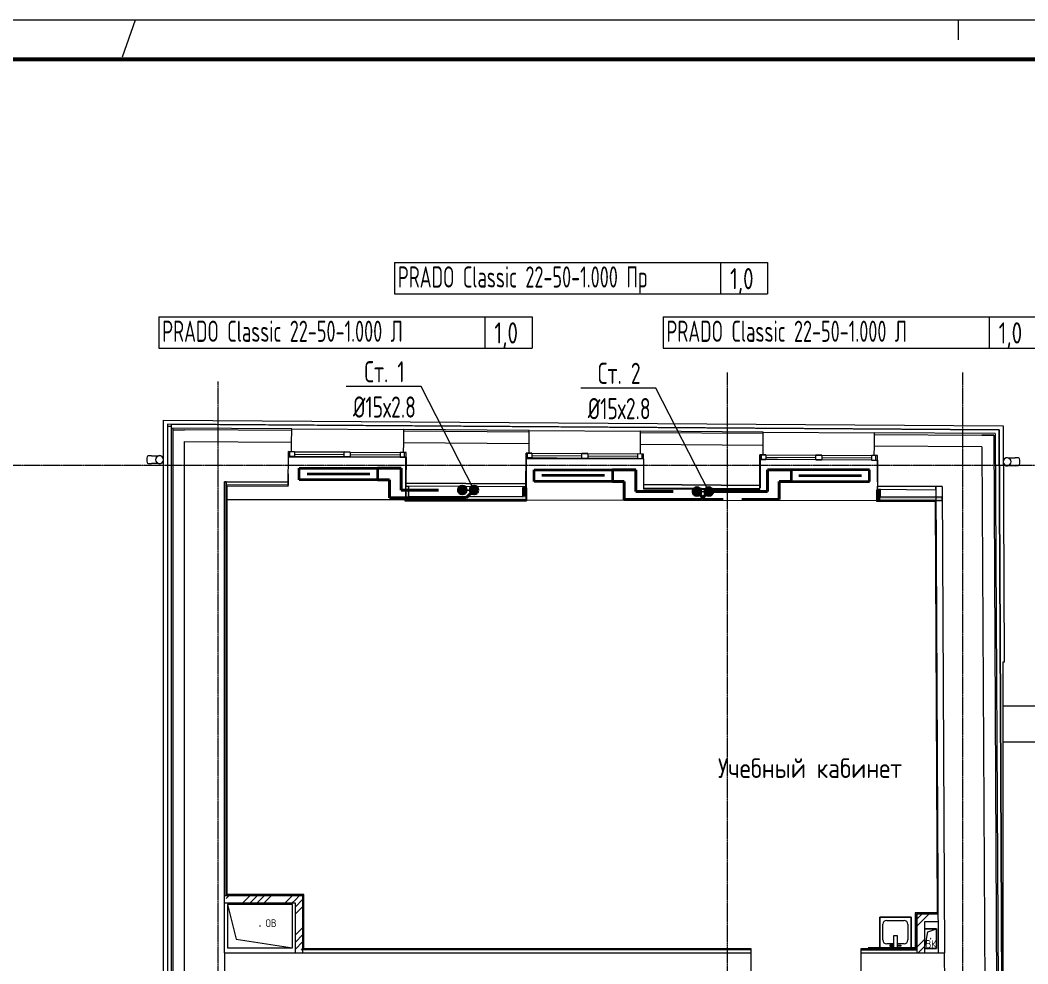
# Model space of a CAD drawing. Header units: millimetres. Extents: x -3929 to 624051, y 52832 to 514950.
# Drawn here: x 164791 to 177646, y 275552 to 287586 of the extents above; entities that cross this region are included whole.
import ezdxf
from ezdxf import colors
from ezdxf.entities.mleader import LeaderData, LeaderLine
from ezdxf.enums import TextEntityAlignment as Align
from ezdxf.math import Vec2, Vec3

# ---------------------------------------------------------------- set-up
doc = ezdxf.new("R2010")
doc.units = ezdxf.units.MM
for name, pattern in [('ADSK_Линия сетки', [25, 20, -2.5, 0, -2.5]), ('ADSK_Штриховая_ш2 п1', [3, 2, -1]), ('Hidden', [7.14375, 4.7625, -2.38125])]:
    doc.linetypes.add(name, pattern=pattern)
for name, color, linetype in [('9_Форматы', 7, 'Continuous'), ('ПРИБОРЫ', 3, 'Continuous'), ('статистика приборов', 252, 'Continuous'), ('стояки', 7, 'Continuous')]:
    doc.layers.add(name, color=color, linetype=linetype)
for name, color, linetype, lineweight in [('_ Окна', 7, 'Continuous', 9), ('Аннотация', 7, 'Continuous', 18), ('Крыша', 7, 'Continuous', 9), ('Марки помещений', 7, 'Continuous', 20), ('Обобщенные модели', 7, 'Continuous', 18), ('ОВ-О-Оборудование', 32, 'Continuous', 35), ('ОВ-рамка', 7, 'Continuous', 30), ('ОВ-ТЕКСТ', 7, 'Continuous', 25), ('Окна', 7, 'Continuous', 9), ('Оси', 253, 'Continuous', 9), ('Перекрытие', 7, 'Continuous', 18), ('Сантехника', 7, 'Continuous', 18), ('Стены внутренние', 7, 'Continuous', 18), ('Стены наружные', 7, 'Continuous', 18), ('Стены несущие', 7, 'Continuous', 30), ('Стены отделка', 7, 'Continuous', 30), ('Стены штриховка', 7, 'Continuous', 9)]:
    doc.layers.add(name, color=color, linetype=linetype, lineweight=lineweight)
doc.layers.add('т11.1', color=1, linetype='Continuous', true_color=0xff0000)
doc.layers.add('т21.1', color=5, linetype='Continuous', true_color=0x0000ff)
doc.styles.add('GOST Common_2', font='GOST_Common.ttf', dxfattribs={"width": 0.9, "height": 250})
doc.styles.add('GOST Common_5', font='GOST_Common.ttf', dxfattribs={"width": 0.9, "height": 200})
doc.styles.add('СТИЛЬ', font='simplex.shx', dxfattribs={"width": 0.65})

# ---------------------------------------------------------------- blocks, each defined once
blk = doc.blocks.new('*U2874')
at = {"layer": 'ОВ-О-Оборудование', "color": 32, "ltscale": 0.1, "true_color": 0xcd6928}
for p, q in [((500, 75), (-500, 75)), ((-500, 75), (-500, -75)), ((-400, 0), (400, 0)), ((500, -75), (500, 75)), ((-500, -75), (500, -75))]:
    blk.add_line(p, q, dxfattribs=at)
blk = doc.blocks.new('2 этаж')
at = {"layer": 'Стены внутренние', "lineweight": 0}
for points in [[(360489, -128744), (360489, -128575), (360449, -128575), (360449, -128744)], [(361979, -128706), (361979, -128593), (361939, -128593), (361939, -128706)], [(366504, -128753), (366504, -128614), (366464, -128614), (366464, -128753)], [(361979, -128746), (361979, -128706), (360489, -128704), (360489, -128744), (361599, -128746)], [(367293, -128754), (367293, -128714), (366504, -128713), (366504, -128753), (366833, -128753)]]:
    blk.add_hatch(color=253, dxfattribs=at).paths.add_polyline_path(points)
at = {"color": 253, "linetype": 'Continuous', "lineweight": 0}
for p, q in [((358159, -133830), (358197, -133793)), ((358372, -133887), (358466, -133793)), ((358462, -133887), (358556, -133793)), ((358552, -133887), (358646, -133793)), ((358641, -133887), (358735, -133793)), ((358911, -133887), (359005, -133793)), ((359037, -133850), (359095, -133793)), ((359001, -133887), (359037, -133850)), ((359037, -133940), (359137, -133840)), ((359037, -134030), (359137, -133930)), ((366971, -134088), (367035, -134024)), ((366971, -134178), (367125, -134024)), ((359037, -134299), (359137, -134199)), ((359037, -134389), (359137, -134289)), ((359037, -134479), (359137, -134379)), ((366971, -134447), (367071, -134347)), ((366984, -134524), (367071, -134437)), ((359119, -134487), (359137, -134468))]:
    blk.add_line(p, q, dxfattribs=at)
at = {"layer": '_ Окна', "color": 253, "lineweight": 0}
for p, q in [((358952, -128191), (358952, -128131)), ((358952, -128131), (359028, -128132)), ((358972, -128192), (358972, -128132)), ((359028, -128132), (359028, -128192)), ((359028, -128162), (359664, -128166)), ((359664, -128196), (359664, -128136)), ((359664, -128136), (359740, -128137)), ((359740, -128137), (359740, -128197)), ((360376, -128141), (360376, -128201)), ((360452, -128142), (360376, -128141)), ((360432, -128201), (360432, -128141)), ((360452, -128202), (360452, -128142)), ((361983, -128212), (361983, -128152)), ((361983, -128152), (362059, -128152)), ((362003, -128212), (362003, -128152)), ((362059, -128152), (362059, -128212)), ((362695, -128217), (362695, -128157)), ((362695, -128157), (362771, -128157)), ((362771, -128157), (362771, -128217)), ((363407, -128161), (363407, -128221)), ((363483, -128162), (363407, -128161)), ((363463, -128222), (363463, -128162)), ((363483, -128222), (363483, -128162)), ((359028, -128192), (358952, -128191)), ((359740, -128197), (359664, -128196)), ((359740, -128167), (360376, -128171)), ((360376, -128201), (360452, -128202)), ((362059, -128212), (361983, -128212)), ((362059, -128182), (362695, -128187)), ((362771, -128217), (362695, -128217)), ((362771, -128187), (363407, -128191)), ((363407, -128221), (363483, -128222)), ((364967, -128232), (364967, -128172)), ((364967, -128172), (365043, -128172)), ((365043, -128232), (364967, -128232)), ((364987, -128232), (364987, -128172)), ((365043, -128172), (365043, -128232)), ((365043, -128202), (365679, -128207)), ((365679, -128237), (365679, -128177)), ((365679, -128177), (365755, -128177)), ((365755, -128237), (365679, -128237)), ((365755, -128177), (365755, -128237)), ((365755, -128207), (366391, -128211)), ((366391, -128181), (366391, -128241)), ((366467, -128182), (366391, -128181)), ((366391, -128241), (366467, -128242)), ((366447, -128242), (366447, -128182)), ((366467, -128242), (366467, -128182))]:
    blk.add_line(p, q, dxfattribs=at)
at = {"layer": 'Крыша', "color": 253, "lineweight": 0}
blk.add_line((368066, -131831), (369577, -131831), dxfattribs=at)
at = {"layer": 'Обобщенные модели', "color": 253, "lineweight": 0}
for p, q in [((357204, -128184), (357161, -128184)), ((357161, -128284), (357204, -128284)), ((357204, -128184), (357210, -128184)), ((357206, -128284), (357204, -128284)), ((357212, -128284), (357206, -128284)), ((357210, -128184), (357215, -128184)), ((357217, -128284), (357212, -128284)), ((357215, -128184), (357221, -128184)), ((357223, -128284), (357217, -128284)), ((357221, -128184), (357226, -128184)), ((357228, -128284), (357223, -128284)), ((357226, -128184), (357231, -128184)), ((357234, -128284), (357228, -128284)), ((357231, -128184), (357237, -128184)), ((357239, -128284), (357234, -128284)), ((357237, -128184), (357242, -128184)), ((357244, -128284), (357239, -128284)), ((357242, -128184), (357246, -128184)), ((357248, -128284), (357244, -128284)), ((357246, -128184), (357251, -128184)), ((357253, -128284), (357248, -128284)), ((357251, -128184), (357256, -128184)), ((357258, -128284), (357253, -128284)), ((357256, -128184), (357260, -128184)), ((357262, -128284), (357258, -128284)), ((357260, -128184), (357265, -128184)), ((357266, -128284), (357262, -128284)), ((357265, -128184), (357269, -128184)), ((357270, -128284), (357266, -128284)), ((357269, -128184), (357273, -128184)), ((357274, -128284), (357270, -128284)), ((357273, -128184), (357276, -128184)), ((357278, -128284), (357274, -128284)), ((357276, -128184), (357280, -128184)), ((357281, -128284), (357278, -128284)), ((357280, -128184), (357283, -128184)), ((357285, -128284), (357281, -128284)), ((357283, -128184), (357286, -128184)), ((357288, -128284), (357285, -128284)), ((357286, -128184), (357289, -128184)), ((357291, -128284), (357288, -128284)), ((357289, -128184), (357292, -128184)), ((357293, -128284), (357291, -128284)), ((357292, -128184), (357295, -128184)), ((357295, -128284), (357293, -128284)), ((368133, -128211), (368134, -128211)), ((368134, -128211), (368137, -128211)), ((368137, -128211), (368140, -128211)), ((368140, -128211), (368143, -128211)), ((368143, -128211), (368146, -128211)), ((368146, -128211), (368150, -128211)), ((368150, -128211), (368154, -128211)), ((368154, -128211), (368157, -128211)), ((368157, -128211), (368161, -128211)), ((368161, -128211), (368166, -128211)), ((368166, -128211), (368170, -128211)), ((368170, -128211), (368175, -128211)), ((368175, -128211), (368179, -128211)), ((368179, -128211), (368184, -128211)), ((368184, -128211), (368189, -128211)), ((368189, -128211), (368194, -128211)), ((368194, -128211), (368199, -128211)), ((368199, -128211), (368205, -128211)), ((368205, -128211), (368210, -128211)), ((368210, -128211), (368216, -128211)), ((368216, -128211), (368221, -128211)), ((368221, -128211), (368224, -128211)), ((368266, -128210), (368224, -128211)), ((368136, -128311), (368134, -128311)), ((368139, -128311), (368136, -128311)), ((368142, -128311), (368139, -128311)), ((368145, -128311), (368142, -128311)), ((368148, -128311), (368145, -128311)), ((368152, -128311), (368148, -128311)), ((368156, -128311), (368152, -128311)), ((368160, -128311), (368156, -128311)), ((368164, -128311), (368160, -128311)), ((368168, -128311), (368164, -128311)), ((368172, -128311), (368168, -128311)), ((368177, -128311), (368172, -128311)), ((368182, -128311), (368177, -128311)), ((368187, -128311), (368182, -128311)), ((368192, -128311), (368187, -128311)), ((368197, -128311), (368192, -128311)), ((368202, -128311), (368197, -128311)), ((368208, -128311), (368202, -128311)), ((368213, -128311), (368208, -128311)), ((368219, -128311), (368213, -128311)), ((368224, -128311), (368219, -128311)), ((368224, -128311), (368267, -128310)), ((359004, -133907), (358174, -133907)), ((358174, -133907), (358174, -134457)), ((358174, -133907), (358284, -134347)), ((359004, -133907), (358174, -133907)), ((358174, -133907), (358174, -134457)), ((359004, -134457), (359004, -133907)), ((359004, -134457), (359004, -133907)), ((367071, -134217), (367221, -134217)), ((367221, -134217), (367071, -134217)), ((367071, -134467), (367109, -134255)), ((367109, -134255), (367221, -134217)), ((367221, -134217), (367221, -134467)), ((367221, -134467), (367221, -134217)), ((358174, -134457), (359004, -134457)), ((358174, -134457), (359004, -134457)), ((358284, -134347), (359004, -134457)), ((367221, -134467), (367071, -134467)), ((367071, -134467), (367221, -134467))]:
    blk.add_line(p, q, dxfattribs=at)
at = {"layer": 'Обобщенные модели', "color": 253, "linetype": 'Continuous', "lineweight": 0}
blk.add_line((368140, -128306), (368166, -128280), dxfattribs=at)
at = {"layer": 'Обобщенные модели', "color": 253, "lineweight": 0}
for centre, radius, start, end in [((357308, -128234), 52, 9.9869, 180), ((357308, -128234), 52, 180, 350.0131), ((357308, -128234), 50, 0, 180), ((357308, -128234), 50, 180, 0), ((368120, -128261), 52, 0.2912, 170.3076), ((368120, -128261), 52, 190.2749, 0.2912), ((368120, -128261), 50, 0.2912, 180.2912), ((368120, -128261), 50, 180.2912, 0.2912), ((358589, -134182), 2.5, 0, 180), ((358589, -134182), 2.5, 180, 0), ((358589, -134182), 2.5, 195, 210), ((358589, -134182), 2.5, 0, 105), ((358589, -134182), 2.5, 240, 0), ((367146, -134342), 2.5, 0, 180), ((367146, -134342), 2.5, 60, 165), ((367146, -134342), 2.5, 180, 0), ((367146, -134342), 2.5, 195, 270), ((367146, -134342), 2.5, 300, 0)]:
    blk.add_arc(centre, radius, start, end, dxfattribs=at)
for centre, major_axis, start_param, end_param in [((357161, -128234), (0, -50), 3.141593, 4.712389), ((357161, -128234), (0, -50), 4.712389, 6.283185), ((368267, -128260), (-0.3, 50), 4.712389, 6.283185), ((368267, -128260), (-0.3, 50), 3.141593, 4.712389)]:
    blk.add_ellipse(centre, major_axis=major_axis, ratio=0.309017, start_param=start_param, end_param=end_param, dxfattribs=at)
at = {"layer": 'Окна', "color": 253, "lineweight": 0}
for p, q in [((358952, -128131), (358952, -128191)), ((359028, -128132), (358952, -128131)), ((359028, -128132), (359664, -128136)), ((359740, -128137), (359664, -128136)), ((359740, -128137), (360376, -128141)), ((360452, -128142), (360376, -128141)), ((360452, -128202), (360452, -128142)), ((361983, -128152), (361983, -128212)), ((362059, -128152), (361983, -128152)), ((362059, -128152), (362695, -128157)), ((362771, -128157), (362695, -128157)), ((362771, -128157), (363407, -128161)), ((363483, -128162), (363407, -128161)), ((363483, -128222), (363483, -128162)), ((358952, -128191), (359028, -128192)), ((359664, -128196), (359028, -128192)), ((359664, -128196), (359740, -128197)), ((360376, -128201), (359740, -128197)), ((360376, -128201), (360452, -128202)), ((361983, -128212), (362059, -128212)), ((362695, -128217), (362059, -128212)), ((362695, -128217), (362771, -128217)), ((363407, -128221), (362771, -128217)), ((363407, -128221), (363483, -128222)), ((364967, -128172), (364967, -128232)), ((365043, -128172), (364967, -128172)), ((364967, -128232), (365043, -128232)), ((365043, -128172), (365679, -128177)), ((365679, -128237), (365043, -128232)), ((365755, -128177), (365679, -128177)), ((365679, -128237), (365755, -128237)), ((365755, -128177), (366391, -128181)), ((366391, -128241), (365755, -128237)), ((366467, -128182), (366391, -128181)), ((366391, -128241), (366467, -128242)), ((366467, -128242), (366467, -128182))]:
    blk.add_line(p, q, dxfattribs=at)
at = {"layer": 'Оси', "color": 253, "linetype": 'ADSK_Линия сетки', "lineweight": 0}
for p, q in [((364555, -176377), (364555, -127124)), ((367555, -176377), (367555, -127124)), ((358055, -176377), (358055, -127237)), ((354441, -128302), (420560, -128302))]:
    blk.add_line(p, q, dxfattribs=at)
at = {"layer": 'Перекрытие', "color": 253, "lineweight": 0}
for p, q in [((360441, -128201), (358952, -128201)), ((360449, -128683), (360449, -128201)), ((361984, -128222), (361984, -128594)), ((363483, -128222), (361984, -128222)), ((365189, -128233), (364969, -128233)), ((364969, -128233), (364969, -128592)), ((366465, -128516), (366465, -128242)), ((358950, -128413), (358950, -128561)), ((360449, -128575), (360449, -128572)), ((364969, -128592), (364964, -128592)), ((366465, -128614), (366465, -128572)), ((366467, -128614), (366467, -128612)), ((358170, -128741), (360437, -128744)), ((361991, -128746), (366452, -128753)), ((369487, -131376), (368066, -131376))]:
    blk.add_line(p, q, dxfattribs=at)
at = {"layer": 'Сантехника', "color": 253, "lineweight": 0}
for p, q in [((366495, -134069), (366495, -134459)), ((366895, -134069), (366495, -134069)), ((366495, -134069), (366895, -134069)), ((366495, -134459), (366495, -134069)), ((366895, -134459), (366895, -134069)), ((366895, -134069), (366895, -134459)), ((366535, -134359), (366535, -134159)), ((366585, -134109), (366805, -134109)), ((366855, -134159), (366855, -134359)), ((366670, -134304), (366670, -134459)), ((366720, -134304), (366670, -134304)), ((366720, -134459), (366720, -134304)), ((366670, -134409), (366585, -134409)), ((366625, -134424), (366625, -134439)), ((366670, -134424), (366625, -134424)), ((366625, -134439), (366670, -134439)), ((366805, -134409), (366720, -134409)), ((366720, -134424), (366765, -134424)), ((366765, -134439), (366720, -134439)), ((366765, -134424), (366765, -134439))]:
    blk.add_line(p, q, dxfattribs=at)
for centre, start, end in [((366585, -134159), 90, 180), ((366805, -134159), 0, 90), ((366585, -134359), 180, 270), ((366805, -134359), 270, 0)]:
    blk.add_arc(centre, 50, start, end, dxfattribs=at)
at = {"layer": 'Стены внутренние', "color": 253, "lineweight": 0}
for p, q in [((358950, -128561), (358949, -128561)), ((361984, -128582), (361980, -128582))]:
    blk.add_line(p, q, dxfattribs=at)
at = {"layer": 'Стены наружные', "color": 253, "lineweight": 0}
for p, q in [((357358, -137729), (357358, -127731)), ((357358, -127731), (368068, -127803)), ((357408, -127781), (357408, -137729)), ((368018, -127852), (357408, -127781)), ((357458, -127811), (357408, -127811)), ((357458, -127781), (368018, -127852)), ((357458, -127781), (357458, -127831)), ((358994, -127842), (360419, -127851)), ((362025, -127862), (363440, -127872)), ((365009, -127882), (366424, -127892)), ((368066, -137274), (368018, -127852)), ((368018, -127852), (368066, -137274)), ((368068, -127803), (368083, -130818)), ((360449, -128572), (360449, -128575)), ((361980, -128592), (361980, -128594)), ((368083, -130818), (368066, -130818)), ((368066, -130818), (368066, -137846))]:
    blk.add_line(p, q, dxfattribs=at)
at = {"layer": 'Стены несущие', "color": 253, "lineweight": 0}
for p, q in [((357628, -135899), (357628, -128003)), ((357628, -128003), (358993, -128012)), ((358992, -128132), (358993, -128012)), ((360418, -128021), (360417, -128141)), ((362024, -128032), (360418, -128021)), ((362023, -128152), (362024, -128032)), ((360453, -128142), (360452, -128142)), ((363439, -128042), (363438, -128162)), ((365008, -128052), (363439, -128042)), ((365007, -128172), (365008, -128052)), ((366423, -128062), (366422, -128182)), ((367799, -128071), (366423, -128062)), ((367799, -128071), (367839, -135865)), ((358950, -128521), (358952, -128191)), ((360452, -128202), (360450, -128532)), ((361981, -128542), (361983, -128212)), ((363483, -128222), (363481, -128552)), ((364965, -128562), (364967, -128232)), ((366467, -128242), (366465, -128572)), ((366468, -128182), (366467, -128182)), ((358138, -128516), (358950, -128521)), ((358138, -134524), (358138, -128516)), ((358950, -128521), (358158, -128516)), ((360450, -128532), (361981, -128542)), ((361981, -128542), (360451, -128532)), ((364965, -128562), (363481, -128552)), ((363481, -128552), (364965, -128562)), ((366465, -128572), (367292, -128577)), ((367213, -128577), (366466, -128572)), ((367292, -128577), (367322, -134524)), ((359147, -133787), (358159, -133787)), ((359137, -133781), (359037, -133781)), ((359137, -134524), (359137, -133793)), ((358138, -133887), (359037, -133887)), ((359037, -133887), (359037, -134524)), ((358138, -134524), (364855, -134524)), ((364855, -134834), (364855, -134524)), ((366255, -134524), (367322, -134524)), ((366255, -134524), (366255, -134834))]:
    blk.add_line(p, q, dxfattribs=at)
at = {"layer": 'Стены отделка', "color": 253, "lineweight": 0}
for p, q in [((358994, -127842), (357458, -127831)), ((357458, -127831), (357458, -135899)), ((357478, -127852), (357628, -127853)), ((358993, -128012), (358994, -127862)), ((358994, -127862), (358994, -127842)), ((360419, -127871), (360418, -128021)), ((362025, -127862), (360419, -127851)), ((360419, -127851), (360419, -127871)), ((360419, -127871), (360419, -127871)), ((362024, -128032), (362025, -127882)), ((362025, -127882), (362025, -127862)), ((363440, -127892), (363439, -128042)), ((365009, -127882), (363440, -127872)), ((363440, -127872), (363440, -127892)), ((365008, -128052), (365009, -127902)), ((365009, -127902), (365009, -127882)), ((366425, -127892), (366424, -127892)), ((366424, -127892), (366424, -127912)), ((367969, -127902), (366425, -127892)), ((367969, -127902), (368009, -135864)), ((360418, -128021), (360418, -128021)), ((366424, -127912), (366423, -128062)), ((366425, -127912), (366425, -127912)), ((367949, -127920), (367799, -127921)), ((367799, -127921), (367949, -127922)), ((367949, -127922), (367949, -127920)), ((366423, -128062), (366423, -128062)), ((358158, -128516), (358138, -128516)), ((358158, -128516), (358158, -128556)), ((358158, -133793), (358158, -128516)), ((358949, -128573), (358950, -128521)), ((360450, -128532), (360449, -128572)), ((360451, -128532), (360450, -128532)), ((361980, -128594), (361981, -128542)), ((358949, -128561), (358158, -128556)), ((358170, -133781), (358170, -128568)), ((358170, -128568), (358949, -128573)), ((360449, -128615), (360448, -128732)), ((360449, -128572), (360450, -128572)), ((360489, -128575), (360449, -128575)), ((360449, -128746), (360449, -128575)), ((361980, -128582), (360450, -128572)), ((360489, -128704), (360489, -128575)), ((361939, -128593), (361939, -128706)), ((361979, -128593), (361939, -128593)), ((361979, -128582), (361979, -128746)), ((361991, -128594), (361980, -128594)), ((361991, -128756), (361991, -128594)), ((363481, -128552), (363480, -128604)), ((363480, -128592), (364964, -128602)), ((363480, -128604), (364964, -128614)), ((364964, -128614), (364965, -128562)), ((366464, -128624), (366452, -128624)), ((366452, -128624), (366452, -128765)), ((366465, -128572), (366464, -128612)), ((366464, -128612), (367212, -128617)), ((366504, -128614), (366464, -128614)), ((366464, -128753), (366464, -128614)), ((366466, -128572), (366465, -128572)), ((366504, -128713), (366504, -128614)), ((367292, -128577), (367212, -128578)), ((367212, -128617), (367213, -128577)), ((367212, -128578), (367242, -134524)), ((360448, -128732), (360437, -128731)), ((360437, -128731), (360437, -128758)), ((360439, -128758), (361989, -128758)), ((360449, -128744), (361979, -128746)), ((361979, -128746), (360449, -128746)), ((361939, -128706), (360489, -128704)), ((366454, -128765), (367201, -128765)), ((366464, -128753), (367293, -128754)), ((367213, -128753), (366464, -128753)), ((367293, -128714), (366504, -128713)), ((367201, -128765), (367228, -134012)), ((367293, -128754), (367293, -128714)), ((358138, -133793), (359137, -133793)), ((359037, -133781), (358170, -133781)), ((359147, -133781), (359137, -133781)), ((359149, -134472), (359149, -133783)), ((367228, -134012), (366946, -134012)), ((366946, -134012), (366946, -134459)), ((366971, -134024), (367240, -134024)), ((366971, -134524), (366971, -134024)), ((367071, -134524), (367071, -134124)), ((367071, -134124), (367240, -134124)), ((366946, -134459), (366346, -134459)), ((366346, -134459), (366346, -134472)), ((364855, -134472), (359149, -134472)), ((364855, -134524), (364855, -134472)), ((366346, -134472), (366255, -134472)), ((366255, -134472), (366255, -134524)), ((366255, -134484), (366262, -134484)), ((366406, -134484), (366971, -134484)), ((367242, -134524), (367322, -134524))]:
    blk.add_line(p, q, dxfattribs=at)
at = {"layer": 'Стены штриховка', "color": 253, "lineweight": 0}
for p, q in [((357478, -127832), (357478, -135893)), ((358994, -127862), (357628, -127853)), ((362025, -127882), (360419, -127871)), ((365009, -127902), (363440, -127892)), ((366424, -127912), (366425, -127912)), ((366425, -127912), (367799, -127921)), ((367949, -127922), (367989, -135864)), ((358168, -133783), (358168, -128566)), ((358168, -128566), (358949, -128571)), ((361989, -128594), (361989, -128758)), ((363480, -128602), (364964, -128612)), ((366454, -128624), (366454, -128765)), ((361991, -128756), (360437, -128756)), ((360437, -128758), (360439, -128758)), ((360439, -128731), (360439, -128758)), ((361989, -128758), (361991, -128758)), ((361991, -128758), (361991, -128756)), ((367203, -128763), (366452, -128763)), ((366452, -128765), (366454, -128765)), ((367203, -128763), (367230, -134014)), ((359147, -133783), (358168, -133783)), ((359147, -134474), (359147, -133781)), ((359149, -133781), (359147, -133781)), ((359149, -133783), (359149, -133781)), ((366955, -134468), (366955, -134012)), ((367230, -134014), (366955, -134014)), ((366961, -134474), (366961, -134014)), ((358138, -134524), (358138, -134904)), ((364855, -134484), (359137, -134484)), ((364855, -134474), (359147, -134474)), ((366255, -134474), (366971, -134474)), ((366262, -134484), (366406, -134484)), ((366346, -134468), (366955, -134468)), ((366346, -134474), (366346, -134472)), ((367324, -134904), (367322, -134524))]:
    blk.add_line(p, q, dxfattribs=at)
at = {"layer": 'Аннотация', "color": 253, "lineweight": 0, "style": 'GOST Common_5', "width": 0.9}
for s, p in [('ОВ', (358661, -134194)), ('ВК', (367081, -134461))]:
    blk.add_text(s, height=100, dxfattribs=at).set_placement(p)
at = {"layer": 'Марки помещений', "color": 253, "lineweight": 0, "style": 'GOST Common_2', "width": 0.9}
blk.add_text('Учебный кабинет', height=250, dxfattribs=at).set_placement((364431, -132293))
blk = doc.blocks.new('*U2998')
at = {"layer": '9_Форматы', "color": 7, "linetype": 'Continuous', "lineweight": 9, "ltscale": 100}
blk.add_lwpolyline([(5, -5), (5, 589), (-836, 589), (-836, -5)], close=True, dxfattribs=at)
at = {"layer": '9_Форматы', "color": 7, "linetype": 'Continuous', "lineweight": 15, "ltscale": 100}
for points in [[(-731, 589), (-732.67, 584.29)], [(-626, 589), (-626, 586.5)]]:
    blk.add_lwpolyline(points, dxfattribs=at)
at = {"layer": '9_Форматы', "color": 7, "linetype": 'Continuous', "lineweight": 9, "ltscale": 100, "const_width": 0.5}
blk.add_lwpolyline([(0, 0), (0, 584), (-816, 584), (-816, 0)], close=True, dxfattribs=at)

msp = doc.modelspace()

# ---------------------------------------------------------------- hatches: boundary and pattern name
at = {"layer": 'т11.1', "lineweight": 40}
h = msp.add_hatch(color=256, dxfattribs=at)
h.dxf.hatch_style = 1
h.paths.add_polyline_path([(170631.055, 281594.653, 1), (170531.055, 281594.653, 1)])
h = msp.add_hatch(color=256, dxfattribs=at)
h.dxf.hatch_style = 1
h.paths.add_polyline_path([(173625.582, 281574.542, 1), (173525.582, 281574.542, 1)])
at = {"layer": 'т21.1', "linetype": 'ADSK_Штриховая_ш2 п1', "lineweight": 40, "ltscale": 50}
h = msp.add_hatch(color=256, dxfattribs=at)
h.dxf.hatch_style = 1
h.paths.add_polyline_path([(170481.055, 281594.653, 1), (170381.055, 281594.653, 1)])
h = msp.add_hatch(color=256, dxfattribs=at)
h.dxf.hatch_style = 1
h.paths.add_polyline_path([(173475.582, 281574.542, 1), (173375.582, 281574.542, 1)])

# ---------------------------------------------------------------- linework, layer by layer
at = {"layer": 'ПРИБОРЫ', "color": 7, "lineweight": 15}
for p, q in [((169566.416, 284494.372), (174326.036, 284494.372)), ((169566.416, 284494.372), (174326.036, 284494.372)), ((169566.416, 284494.372), (169566.416, 284094.372)), ((173726.036, 284494.372), (173726.036, 284094.372)), ((174326.036, 284494.372), (174326.036, 284094.372)), ((169566.416, 284094.372), (174326.036, 284094.372)), ((166560.738, 283802.193), (171320.358, 283802.193)), ((166560.738, 283802.193), (171320.358, 283802.193)), ((166560.738, 283802.193), (166560.738, 283402.193)), ((170720.358, 283802.193), (170720.358, 283402.193)), ((171320.358, 283802.193), (171320.358, 283402.193)), ((172992.64, 283802.193), (177752.26, 283802.193)), ((172992.64, 283802.193), (177752.26, 283802.193)), ((172992.64, 283802.193), (172992.64, 283402.193)), ((177152.26, 283802.193), (177152.26, 283402.193)), ((166560.738, 283402.193), (171320.358, 283402.193)), ((172992.64, 283402.193), (177752.26, 283402.193))]:
    msp.add_line(p, q, dxfattribs=at)
at = {"layer": 'т11.1', "lineweight": 40}
for p, q in [((174625.332, 281853.202), (174325.332, 281853.202)), ((174325.332, 281853.202), (174325.332, 281573.545)), ((169351.494, 281723.313), (169501.494, 281723.313)), ((169501.494, 281723.313), (169501.494, 281493.656)), ((172346.022, 281703.202), (172496.022, 281703.202)), ((172496.022, 281703.202), (172496.022, 281473.545)), ((170581.055, 281594.653), (170480.057, 281493.656)), ((173575.582, 281574.542), (173474.585, 281473.545)), ((174325.332, 281573.545), (173575.582, 281574.542)), ((169501.494, 281493.656), (170480.057, 281493.656)), ((172496.022, 281473.545), (173474.585, 281473.545))]:
    msp.add_line(p, q, dxfattribs=at)
for centre in [(170581.055, 281594.653), (173575.582, 281574.542)]:
    msp.add_circle(centre, 50, dxfattribs=at)
at = {"layer": 'т21.1', "linetype": 'Hidden', "lineweight": 40, "ltscale": 100}
for p, q in [((169351.494, 281873.313), (169651.494, 281873.313)), ((169651.494, 281873.313), (169651.494, 281593.656)), ((172346.022, 281853.202), (172646.022, 281853.202)), ((172646.022, 281853.202), (172646.022, 281573.545)), ((174625.332, 281703.202), (174475.332, 281703.202)), ((174475.332, 281703.202), (174475.332, 281473.545)), ((169651.494, 281593.656), (170431.055, 281594.653)), ((172646.022, 281573.545), (173425.582, 281574.542)), ((173425.582, 281574.542), (173526.58, 281473.545)), ((174475.332, 281473.545), (173526.58, 281473.545))]:
    msp.add_line(p, q, dxfattribs=at)
at = {"layer": 'т21.1', "lineweight": 40, "ltscale": 50}
for centre in [(170431.055, 281594.653), (173425.582, 281574.542)]:
    msp.add_circle(centre, 50, dxfattribs=at)

# ---------------------------------------------------------------- block references
at = {"layer": 'ОВ-О-Оборудование', "ltscale": 10, "xscale": -1}
for p in [(168851.494, 281798.313), (171846.022, 281778.202)]:
    msp.add_blockref('*U2874', p, dxfattribs=at)
at = {"layer": 'ОВ-О-Оборудование', "ltscale": 10}
msp.add_blockref('*U2874', (175125.332, 281778.202), dxfattribs=at)
at = {"layer": 'ОВ-рамка', "ltscale": 100, "transparency": 33554687, "xscale": 100, "yscale": 100, "zscale": 100}
msp.add_blockref('*U2998', (239358.797, 228686.123), dxfattribs=at)
at = {"layer": 'стояки', "color": 5, "lineweight": 40}
msp.add_blockref('2 этаж', (-190738.98, 410215.433), dxfattribs=at)

# ---------------------------------------------------------------- texts
at = {"layer": 'статистика приборов', "color": 7, "style": 'СТИЛЬ', "width": 0.6}
for s, p in [('PRADO Classic 22-50-1.000 Пр      ', (169609.392, 284176.226)), ('PRADO Classic 22-50-1.000 Л      ', (166603.714, 283484.046)), ('PRADO Classic 22-50-1.000 Л      ', (173035.616, 283484.046))]:
    msp.add_text(s, height=270, dxfattribs=at).set_placement(p)
at = {"layer": 'статистика приборов', "color": 7, "style": 'СТИЛЬ', "width": 0.7}
for p in [(173997.102, 284154.824), (170991.424, 283462.644), (177423.326, 283462.644)]:
    msp.add_text('1,0', height=270, dxfattribs=at).set_placement(p, align=Align.CENTER)

# ---------------------------------------------------------------- leaders
at = {"layer": 'ОВ-ТЕКСТ', "color": 7}
ml = msp.add_multileader_mtext('Standard', dxfattribs=at)
ml.set_content('\\A1;Ст. 1^J%%C15х2.8 ', color=7, style='СТИЛЬ')
ml.set_leader_properties(color=7, lineweight=18)
ml.build(insert=Vec2(0, 0))
ml.multileader.update_dxf_attribs({"text_left_attachment_type": 6, "text_right_attachment_type": 6, "dogleg_length": 0.36, "arrow_head_size": 0.126})
ctx = ml.context
ctx.base_point, ctx.char_height, ctx.arrow_head_size, ctx.landing_gap_size, ctx.plane_origin = Vec3(168970.527, 282913.737), 270, 0.126, 0.063, Vec3(171318.419, 280739.955)
ctx.left_attachment, ctx.right_attachment, ctx.text_align_type = 6, 6, 1
notes = []
notes.append((ctx, [(1, (1, 1, 0), (169906.905, 282913.737), (-1, 0), 0.252, [(1, [(170431.055, 281594.653), (170581.055, 281594.653)], 0, [])])]))
ctx.mtext.insert, ctx.mtext.width, ctx.mtext.alignment, ctx.mtext.flow_direction = Vec3(169438.59, 283237.737), 1404.14984, 2, 5
ml = msp.add_multileader_mtext('Standard', dxfattribs=at)
ml.set_content('\\A1;Ст. 2^J%%C15х2.8 ', color=7, style='СТИЛЬ')
ml.set_leader_properties(color=7, lineweight=18)
ml.build(insert=Vec2(0, 0))
ml.multileader.update_dxf_attribs({"text_left_attachment_type": 6, "text_right_attachment_type": 6, "dogleg_length": 0.36, "arrow_head_size": 0.126})
ctx = ml.context
ctx.base_point, ctx.char_height, ctx.arrow_head_size, ctx.landing_gap_size, ctx.plane_origin = Vec3(171965.055, 282893.626), 270, 0.126, 0.063, Vec3(174312.946, 280719.844)
ctx.left_attachment, ctx.right_attachment, ctx.text_align_type = 6, 6, 1
notes.append((ctx, [(1, (1, 1, 0), (172901.433, 282893.626), (-1, 0), 0.252, [(1, [(173425.582, 281574.542), (173575.582, 281574.542)], 0, [])])]))
ctx.mtext.insert, ctx.mtext.width, ctx.mtext.alignment, ctx.mtext.flow_direction = Vec3(172433.118, 283217.626), 1404.14984, 2, 5
for ctx, leaders in notes:
    for number, flags, end, landing, length, lines in leaders:
        leader = LeaderData()
        leader.index, (leader.has_last_leader_line, leader.has_dogleg_vector, leader.attachment_direction) = number, flags
        leader.last_leader_point, leader.dogleg_vector, leader.dogleg_length = Vec3(end), Vec3(landing), length
        for number, points, colour, breaks in lines:
            line = LeaderLine()
            line.index, line.vertices, line.color, line.breaks = number, Vec3.list(points), colors.encode_raw_color(colour), breaks
            leader.lines.append(line)
        ctx.leaders.append(leader)

doc.saveas('drawing.dxf')
